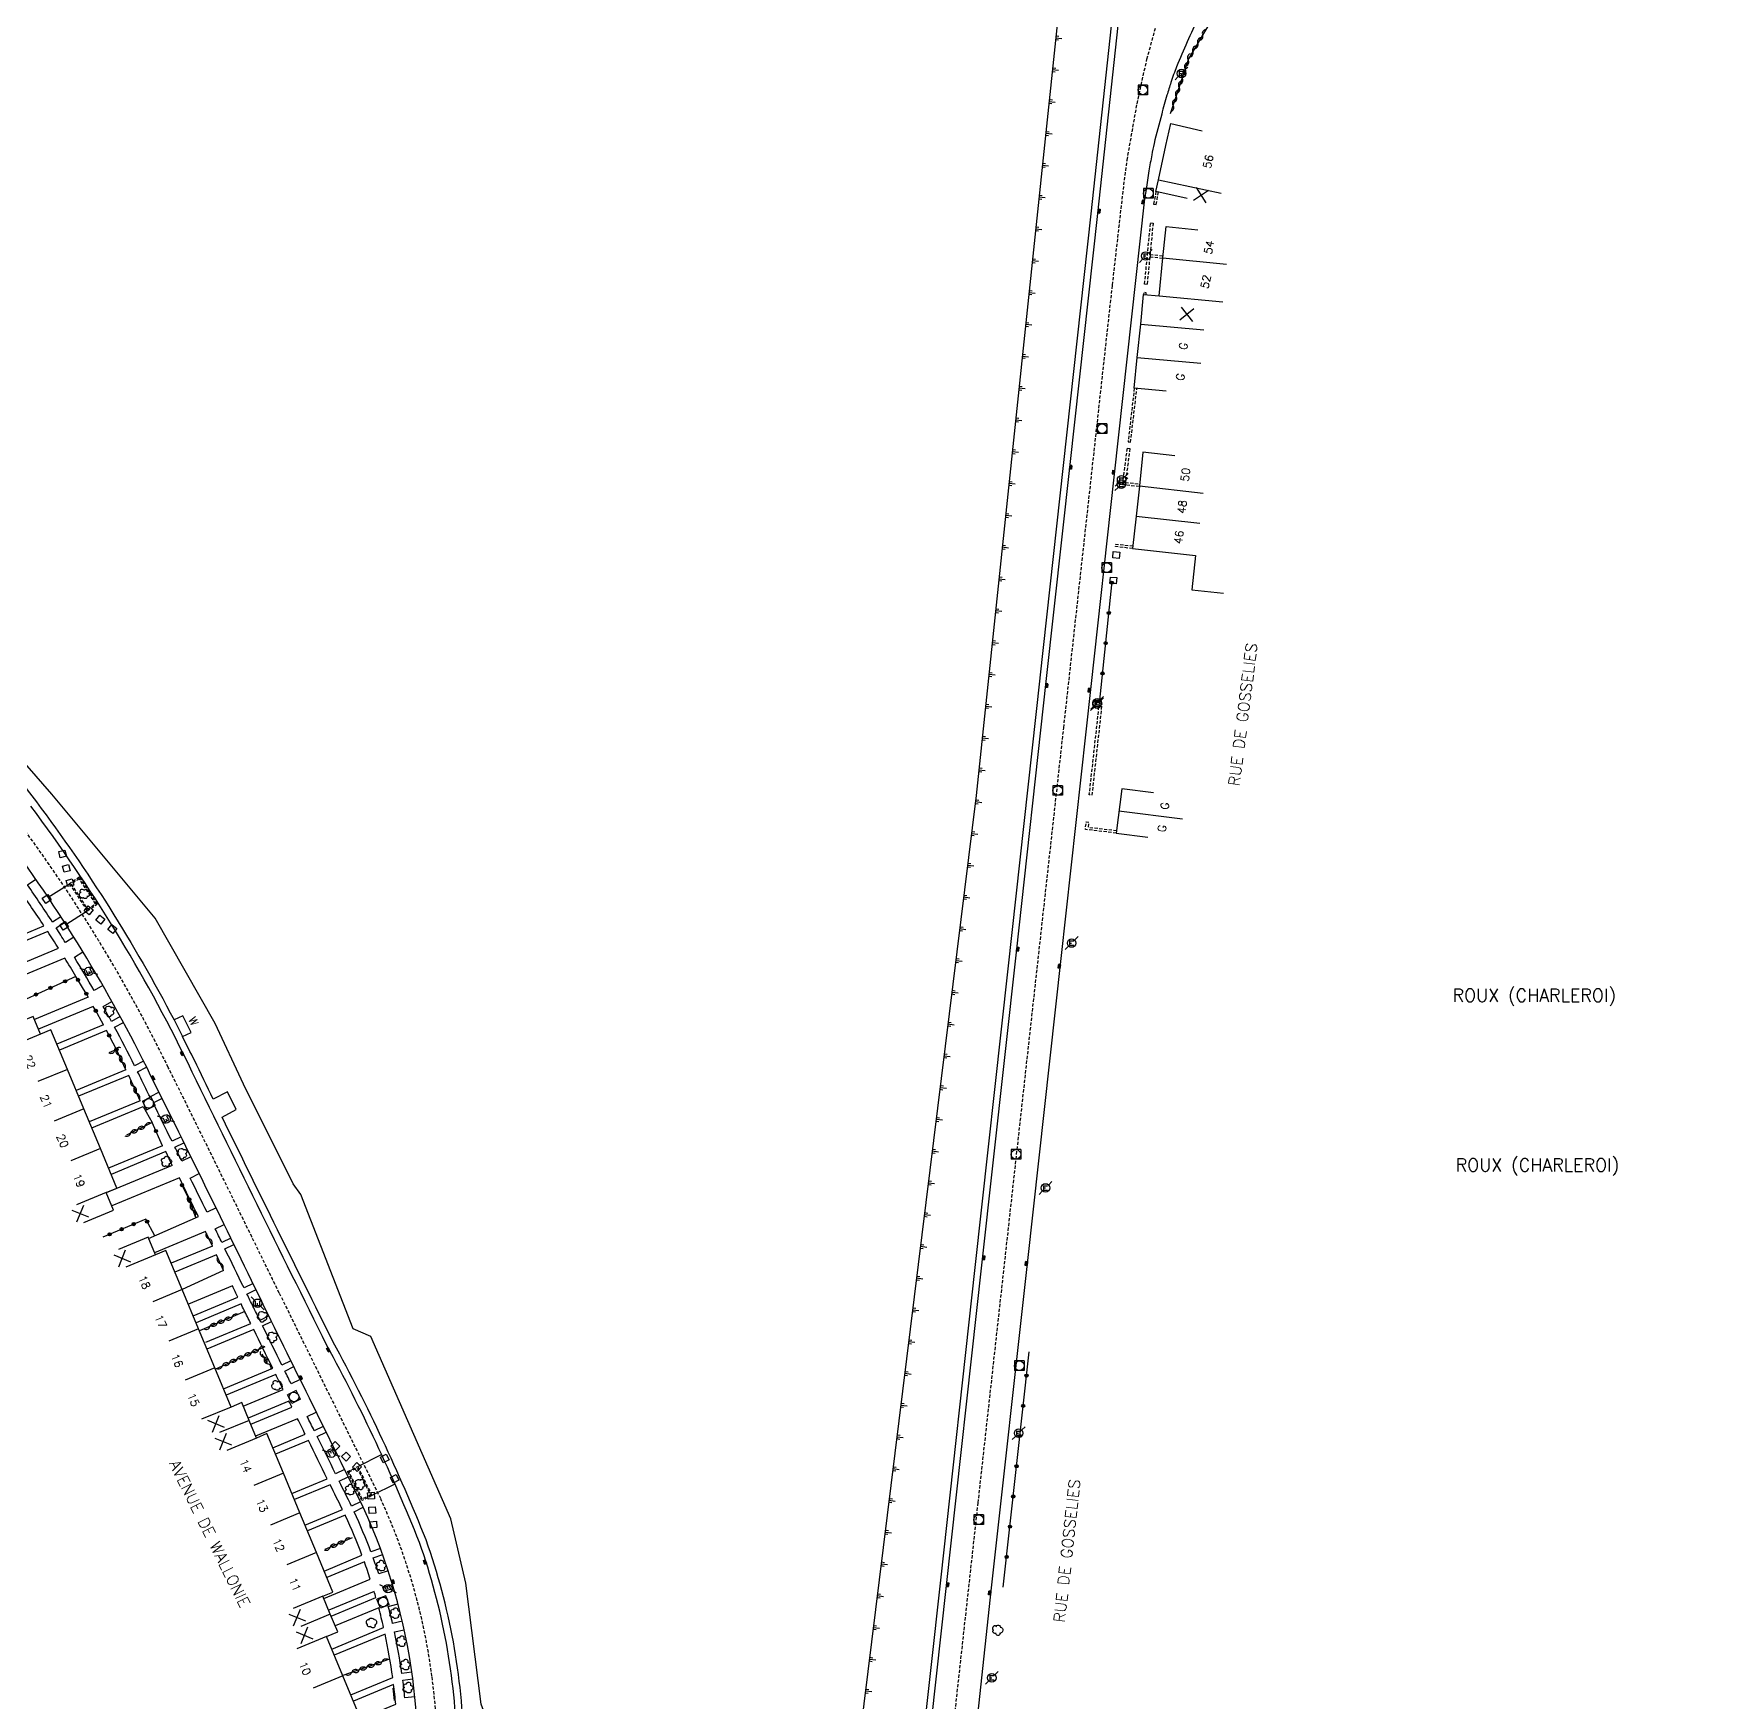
# Model space of a CAD drawing. Header units: millimetres. Extents: x 150999 to 152000, y 125999 to 127001.
# Drawn here: x 151739.1 to 152000, y 126402.9 to 126663.7 of the extents above; entities that cross this region are included whole.
import ezdxf
from ezdxf.enums import TextEntityAlignment as Align

# ---------------------------------------------------------------- set-up
doc = ezdxf.new("R2010")
doc.units = ezdxf.units.MM
doc.linetypes.add('DASHED', pattern=[0.75, 0.5, -0.25])
doc.layers.get('0').update_dxf_attribs({"linetype": 'CONTINUOUS'})
for name, color, linetype in [('W0001', 6, 'DASHED'), ('W0008', 7, 'CONTINUOUS'), ('W0100', 7, 'CONTINUOUS'), ('W0112', 1, 'DASHED'), ('W0211', 2, 'CONTINUOUS'), ('W0300', 7, 'CONTINUOUS'), ('W0302', 3, 'CONTINUOUS'), ('W0310', 3, 'CONTINUOUS'), ('W0322', 7, 'CONTINUOUS'), ('W0334', 7, 'CONTINUOUS'), ('W0400', 7, 'CONTINUOUS'), ('W0420', 7, 'CONTINUOUS'), ('W0471', 7, 'CONTINUOUS'), ('W0980', 7, 'CONTINUOUS'), ('W0984', 7, 'CONTINUOUS'), ('W0989', 7, 'CONTINUOUS'), ('W0991', 7, 'CONTINUOUS'), ('W1102', 7, 'CONTINUOUS')]:
    doc.layers.add(name, color=color, linetype=linetype)
doc.styles.get("Standard").update_dxf_attribs({"font": 'romans.shx', "width": 0.85})

# ---------------------------------------------------------------- blocks, each defined once
blk = doc.blocks.new('t991o')
at = {"color": 0, "linetype": 'Continuous'}
for p, q in [((-1, 1), (1, -1)), ((-1, -1), (1, 1))]:
    blk.add_line(p, q, dxfattribs=at)
blk = doc.blocks.new('t322o')
at = {"color": 0, "linetype": 'Continuous'}
for radius in [0.25, 0.15]:
    blk.add_circle((0, 0), radius, dxfattribs=at)
blk = doc.blocks.new('t112o')
at = {"color": 0, "linetype": 'Continuous'}
for p, q in [((-0.5, 0.5), (0.5, 0.5)), ((-0.5, -0.5), (-0.5, 0.5)), ((0.5, 0.5), (0.5, -0.5)), ((0.5, -0.5), (-0.5, -0.5))]:
    blk.add_line(p, q, dxfattribs=at)
blk = doc.blocks.new('t310o')
at = {"color": 0, "linetype": 'Continuous'}
for centre, start, end in [((-0.5, 0.38), 216.8699, 323.1304), ((0.5, -0.37), 36.8699, 143.1303)]:
    blk.add_arc(centre, 0.625, start, end, dxfattribs=at)
blk = doc.blocks.new('T400')
for p, q in [((-0.15, 0.3), (0.15, 0.3)), ((-0.15, -0.25), (-0.15, 0.3)), ((-0.15, 0.15), (0.15, 0.15)), ((-0.15, 0), (0.15, 0)), ((0.15, 0.3), (0.15, -0.25)), ((-0.15, -0.15), (0.15, -0.15)), ((-0.15, -0.25), (-0.15, -0.3)), ((-0.15, -0.3), (0.15, -0.3)), ((0.15, -0.3), (0.15, -0.25))]:
    blk.add_line(p, q)
blk = doc.blocks.new('T300')
for p, q in [((-0.8, 0.51), (-0.86, 0.34)), ((-0.86, 0.34), (-0.86, 0.17)), ((-0.86, 0.17), (-0.74, 0.06)), ((-0.69, 0.63), (-0.8, 0.51)), ((-0.8, -0.06), (-0.74, 0.06)), ((-0.74, 0.06), (-0.69, 0.11)), ((-0.57, 0.69), (-0.69, 0.63)), ((-0.46, 0.69), (-0.57, 0.69)), ((-0.29, 0.63), (-0.46, 0.69)), ((-0.29, 0.63), (-0.17, 0.74)), ((-0.23, 0.57), (-0.29, 0.63)), ((-0.17, 0.74), (-0.06, 0.8)), ((-0.06, 0.8), (0.06, 0.8)), ((0.06, 0.8), (0.23, 0.74)), ((0.23, 0.74), (0.34, 0.63)), ((0.34, 0.63), (0.4, 0.51)), ((0.46, 0.46), (0.34, 0.46)), ((0.4, 0.51), (0.4, 0.46)), ((0.57, 0.4), (0.46, 0.46)), ((0.57, 0.4), (0.69, 0.29)), ((0.69, 0.29), (0.74, 0.17)), ((0.74, 0.06), (0.69, -0.17)), ((0.74, 0.17), (0.74, 0.06)), ((-0.8, -0.17), (-0.8, -0.06)), ((-0.8, -0.23), (-0.8, -0.17)), ((-0.74, -0.34), (-0.8, -0.23)), ((-0.69, -0.4), (-0.74, -0.34)), ((-0.51, -0.46), (-0.69, -0.4)), ((-0.4, -0.46), (-0.51, -0.46)), ((-0.4, -0.46), (-0.34, -0.46)), ((-0.34, -0.46), (-0.34, -0.4)), ((-0.34, -0.51), (-0.34, -0.46)), ((-0.29, -0.63), (-0.34, -0.51)), ((-0.17, -0.74), (-0.29, -0.63)), ((-0.06, -0.8), (-0.17, -0.74)), ((0.06, -0.8), (-0.06, -0.8)), ((0.17, -0.74), (0.06, -0.8)), ((0.23, -0.69), (0.17, -0.74)), ((0.29, -0.46), (0.23, -0.46)), ((0.29, -0.63), (0.23, -0.69)), ((0.46, -0.4), (0.29, -0.46)), ((0.34, -0.51), (0.29, -0.63)), ((0.34, -0.51), (0.34, -0.46)), ((0.57, -0.34), (0.46, -0.4)), ((0.63, -0.29), (0.57, -0.34)), ((0.69, -0.17), (0.63, -0.29))]:
    blk.add_line(p, q)
blk = doc.blocks.new('T471')
for p, q in [((-0.333334, 0.333334), (-0.333334, -0.333334)), ((-0.333334, 0.333334), (0.333334, 0.333334)), ((-0.333334, 0), (0, 0)), ((0.500001, 0.500001), (1.000002, 1.000002)), ((-0.500001, -0.500001), (-1.000002, -1.000002)), ((-0.333334, -0.333334), (0.333334, -0.333334))]:
    blk.add_line(p, q)
blk.add_ellipse((0, 0), major_axis=(0.471405, 0.471405), ratio=1, start_param=5.4977871438, end_param=11.780972451)
blk = doc.blocks.new('T420')
for p, q in [((0.75, 0.75), (-0.75, 0.75)), ((-0.75, 0.75), (-0.75, -0.75)), ((0.75, 0.75), (0.75, -0.75)), ((0.75, -0.75), (-0.75, -0.75))]:
    blk.add_line(p, q)
blk.add_ellipse((0, 0), major_axis=(-0.53, 0.53), ratio=1, start_param=3.926991, end_param=10.210176)
blk = doc.blocks.new('t211o')
at = {"color": 0, "linetype": 'Continuous'}
for p, q in [((-0.29, 0.5), (-0.29, 0)), ((0, 1), (0, 0)), ((0.29, 0.5), (0.29, 0))]:
    blk.add_line(p, q, dxfattribs=at)

msp = doc.modelspace()

# ---------------------------------------------------------------- linework, layer by layer
at = {"layer": 'W0001'}
msp.add_lwpolyline([(151873.68, 126316.5), (151878.55, 126360.6), (151886.67, 126434.16), (151900.04, 126555.25), (151907.65, 126624.42), (151909.52, 126640.8), (151909.94, 126643.94), (151911.49, 126652.74), (151913.04, 126659.73), (151914.93, 126666.58), (151920.72, 126673.06), (151923.09, 126677.18), (151933.1, 126693.03), (151943.52, 126709.53), (152000, 126798.94)], dxfattribs=at)
msp.add_lwpolyline([(151787.33, 126302.63), (151792.74, 126328.48, -0.000928), (151799.1, 126366.57), (151801.65, 126382.51, 0.059929), (151801.33, 126407.08, 0.07597), (151793.34, 126434.75, -0.000468), (151777.48, 126466.92, 0.002096), (151760.15, 126502.17, 0.046568), (151736.57, 126540.79, 0.04058), (151711.33, 126570.04), (151697.59, 126582.43), (151667.26, 126607.1, 0.03579), (151642.67, 126624.33, 0.083455), (151610.07, 126635.22, 0.060009), (151585.04, 126636.16, 0.075727), (151551.12, 126627.81, 0.20266), (151542.64, 126619.62, -0.281009), (151526.04, 126611.77, 0.082437), (151510.07, 126607.14, 0.002945), (151459.36, 126581.67), (151444.96, 126574.4), (151442.81, 126573.29), (151418.08, 126560.91, -0.485582)], format="xyb", dxfattribs=at)
at = {"layer": 'W0008'}
for points in [[(151417.29, 126583.22, -0.000014), (151404.9, 126655.69)], [(151861.6, 126345.63, -0.021567), (151862.63, 126346.03, -0.006383), (151863.96, 126346.45, -0.01137), (151864.71, 126346.67), (151866.68, 126347.18, 0.014171), (151867.73, 126347.49, 0.009718), (151869.24, 126348.01, 0.068573), (151870.22, 126348.52, 0.037201), (151871.78, 126349.83, 0.04925), (151873.17, 126351.48, 0.07296), (151873.81, 126352.79, 0.017807), (151874.23, 126354.28, 0.030984), (151874.39, 126355.15), (151875.58, 126365.5), (151881.68, 126420.77), (151887.25, 126471.26), (151892.65, 126520.19), (151897.31, 126562.5), (151901.04, 126596.36), (151905.37, 126635.62), (151908.75, 126666.89)], [(151921.11, 126666.27, 0.007067), (151919.31, 126662.4, 0.010249), (151917.67, 126658.53, 0.016494), (151916.78, 126656.07, 0.007778), (151916.16, 126654.07, 0.005356), (151915.34, 126651.14, 0.005503), (151914.15, 126646.51, 0.014858), (151913.79, 126644.77, 0.004657), (151913.35, 126642.26, 0.004075), (151912.9, 126639.37), (151912.65, 126637.87), (151907.88, 126594.4), (151904.27, 126561.69), (151899.61, 126519.19), (151894.4, 126472.02), (151888.72, 126420.88), (151885.56, 126391.78, 0.072647)], [(151833.46, 126323.12), (151817.76, 126308.56, -0.196674), (151802.76, 126302.93, -0.21541), (151794.39, 126310.63), (151793.57, 126312.65, -0.399694), (151794.9, 126316.07), (151801.36, 126319.09), (151801.71, 126320), (151808.81, 126336.72), (151809.82, 126342.57), (151809.08, 126360.9), (151804.16, 126365.06, -0.290064), (151802.69, 126369.74, 0.048231), (151805.25, 126396.01, 0.079904), (151799.39, 126427.96, 0.028773), (151784.94, 126458.75, -0.00253), (151763.23, 126502.82, 0.04784), (151738.65, 126543.01, 0.037428)], [(151722.76, 126312.86), (151744.57, 126309.23), (151751.07, 126308.18), (151768.75, 126305.26, 0.414384), (151788.16, 126319.17, -0.00129), (151796.11, 126367.06), (151798.65, 126382.91, 0.059744), (151798.33, 126406.68, 0.075877), (151790.61, 126433.45, -0.000468), (151774.76, 126465.59, 0.002096), (151757.44, 126500.84, 0.046594), (151734.14, 126539, 0.040526)]]:
    msp.add_lwpolyline(points, format="xyb", dxfattribs=at)
at = {"layer": 'W0100'}
for points in [[(151919.32, 126637.96), (151914.44, 126639.03), (151914.85, 126640.88), (151915.99, 126646.24), (151916.79, 126649.68), (151921.66, 126648.54)], [(151916.04, 126607.85), (151911.06, 126608.31), (151911.5, 126613.12), (151912.07, 126618.32), (151912.5, 126622.95), (151914.96, 126622.73), (151915.52, 126628.67), (151916.04, 126633.57), (151921.01, 126633.05)], [(151746.97, 126477.97), (151751.59, 126479.89), (151750.44, 126482.65), (151752.1, 126483.34), (151749.53, 126489.52), (151746.96, 126495.7), (151744.39, 126501.88), (151741.82, 126508.06), (151740.18, 126507.38), (151739.02, 126510.16), (151734.4, 126508.24)], [(151789.96, 126401), (151787.41, 126407.13), (151784.86, 126413.26), (151786.61, 126413.99), (151785.46, 126416.77), (151784.3, 126419.55), (151785.86, 126420.2), (151783.28, 126426.39), (151780.71, 126432.58), (151778.13, 126438.77), (151775.55, 126444.96), (151773.92, 126444.27), (151772.76, 126447.04), (151771.61, 126449.81), (151769.96, 126449.12), (151767.41, 126455.24), (151764.87, 126461.35), (151762.32, 126467.46), (151759.78, 126473.58), (151758.13, 126472.89), (151756.98, 126475.66), (151752.36, 126473.74)]]:
    msp.add_lwpolyline(points, dxfattribs=at)
at = {"layer": 'W0100', "flags": 128}
for points in [[(151917.39, 126597.76), (151912.42, 126598.29), (151911.85, 126593.04), (151911.88, 126592.99), (151911.35, 126588.31), (151910.79, 126583.26), (151920.64, 126582.15), (151920.04, 126576.82), (151925.01, 126576.26)], [(151914.07, 126545.07), (151909.11, 126545.7), (151908.24, 126538.79), (151913.2, 126538.16)]]:
    msp.add_lwpolyline(points, dxfattribs=at)
at = {"layer": 'W0100'}
msp.add_lwpolyline([(151761.05, 126509.59), (151762.36, 126506.99), (151763.72, 126507.63), (151762.42, 126510.23)], close=True, dxfattribs=at)
at = {"layer": 'W0112'}
for points in [[(151914.44, 126639.03), (151914.08, 126637.07), (151914.48, 126637), (151914.83, 126638.96)], [(151915.51, 126628.59), (151913.48, 126628.8), (151913.07, 126624.53), (151912.67, 126624.57), (151913.11, 126629.04), (151913.6, 126634.15), (151914, 126634.11), (151913.52, 126629.2), (151915.55, 126628.99)], [(151911.06, 126608.31), (151910.09, 126599.91), (151910.48, 126599.86), (151911.46, 126608.26)], [(151911.84, 126592.94), (151909.22, 126593.22), (151909.98, 126598.91), (151910.38, 126598.86), (151909.67, 126593.57), (151911.89, 126593.34)]]:
    msp.add_lwpolyline(points, dxfattribs=at)
at = {"layer": 'W0112', "flags": 128}
for points in [[(151912.9, 126622.91), (151912.93, 126623.21), (151912.54, 126623.26), (151912.5, 126622.95)], [(151910.79, 126583.25), (151908.14, 126583.55), (151908.18, 126583.95), (151910.83, 126583.65)], [(151908.24, 126538.79), (151903.42, 126539.37), (151903.55, 126540.56), (151903.95, 126540.52), (151903.86, 126539.72), (151908.29, 126539.19)]]:
    msp.add_lwpolyline(points, dxfattribs=at)
msp.add_lwpolyline([(151905.6, 126559.02), (151906, 126558.97), (151904.43, 126544.72), (151904.03, 126544.76)], close=True, dxfattribs=at)
at = {"layer": 'W0112'}
for points in [[(151749.05, 126527.67), (151746.3, 126531.9), (151744.72, 126530.88), (151747.47, 126526.64)], [(151748.8, 126527.72), (151746.25, 126531.66), (151744.97, 126530.82), (151747.52, 126526.89)], [(151790.38, 126434.5), (151788.14, 126439.05), (151789.74, 126439.83), (151791.97, 126435.28)], [(151790.46, 126434.74), (151788.38, 126438.97), (151789.65, 126439.59), (151791.73, 126435.36)]]:
    msp.add_lwpolyline(points, close=True, dxfattribs=at)
at = {"layer": 'W0211'}
for points in [[(151953.12, 126988.42), (151948.98, 126962.75), (151934.5, 126896.43), (151923.75, 126856.55), (151920.43, 126842.32), (151915.27, 126820.21), (151903.47, 126707.76), (151886.35, 126544.68), (151863.97, 126363.56)], [(151913.15, 126706.74), (151908.26, 126671.95), (151907.67, 126666.84), (151904.28, 126635.56), (151899.97, 126596.21), (151896.32, 126563.04)]]:
    msp.add_lwpolyline(points, dxfattribs=at)
at = {"layer": 'W0211', "flags": 128}
msp.add_lwpolyline([(151896.3, 126563.02), (151891.29, 126517.58), (151886.17, 126470.9), (151880.77, 126422.08), (151874.57, 126366.07), (151874.47, 126365.8)], dxfattribs=at)
at = {"layer": 'W0302'}
msp.add_lwpolyline([(151814.08, 126361.33), (151810.82, 126373.31), (151811.57, 126395.89), (151809, 126402.7), (151806.61, 126421.58), (151804.27, 126431.64), (151791.81, 126460.16), (151789.02, 126461.34), (151780.84, 126482.34), (151779.63, 126484), (151771.88, 126499.54), (151767.48, 126509.05), (151758.11, 126525.49), (151741.93, 126544.89), (151733.15, 126554.94), (151716.27, 126573.83), (151701, 126587.67), (151680.22, 126604.78), (151665.33, 126617.76), (151653.91, 126626.3), (151642.52, 126633.29), (151635.55, 126636.17), (151616.62, 126641.76)], dxfattribs=at)
at = {"layer": 'W0310', "flags": 128}
msp.add_lwpolyline([(151933.95, 126684.15), (151919.52, 126659.74), (151916.68, 126651.18)], dxfattribs=at)
at = {"layer": 'W0310'}
for points in [[(151753.51, 126501.82), (151752.06, 126504.96), (151750.84, 126504.46)], [(151755.74, 126496.96), (151753.96, 126500.92)], [(151757.63, 126493.58), (151753.6, 126491.62)], [(151764.44, 126478.73), (151763.54, 126481.09), (151763.43, 126481.56)], [(151767.07, 126474.27), (151765.98, 126476.53)], [(151768.77, 126470.43), (151767.66, 126472.89)], [(151772.11, 126464.02), (151765, 126461.03)], [(151767.49, 126455.06), (151775.26, 126458.56)], [(151775.67, 126455.87), (151774.81, 126457.38)], [(151788.87, 126428.68), (151784.58, 126426.86)], [(151794.71, 126409.72), (151787.4, 126407.17)], [(151795.5, 126403.26), (151795.27, 126405.18)]]:
    msp.add_lwpolyline(points, dxfattribs=at)
at = {"layer": 'W0322', "flags": 128}
for points in [[(151905.6, 126559.02), (151907.58, 126578.11)], [(151890.6, 126420.98), (151894.62, 126457.72)]]:
    msp.add_lwpolyline(points, dxfattribs=at)
at = {"layer": 'W0322'}
for points in [[(151747.34, 126513.71), (151745.72, 126516.41), (151731.93, 126510.12)], [(151750.04, 126508.85), (151748.72, 126511.22)], [(151752.06, 126504.96), (151750.51, 126507.96)], [(151759.23, 126489.95), (151757.63, 126493.58)], [(151760.76, 126486.87), (151759.78, 126489.03)], [(151763.43, 126481.56), (151762.22, 126483.93)], [(151758.03, 126475.89), (151756.62, 126478.49), (151749.91, 126475.66)]]:
    msp.add_lwpolyline(points, dxfattribs=at)
at = {"layer": 'W0334'}
for p, q in [((151750.04, 126508.85), (151742.75, 126505.82)), ((151750.51, 126507.96), (151743.14, 126504.9)), ((151753.51, 126501.82), (151745.76, 126498.59)), ((151753.96, 126500.92), (151746.14, 126497.67)), ((151755.74, 126496.96), (151747.81, 126493.67)), ((151759.23, 126489.95), (151750.8, 126486.45)), ((151760.76, 126486.87), (151750.46, 126482.59)), ((151759.78, 126489.03), (151751.21, 126485.47)), ((151765.98, 126476.53), (151758, 126473.2)), ((151767.07, 126474.27), (151760.61, 126471.58)), ((151767.66, 126472.89), (151761.19, 126470.19)), ((151768.77, 126470.43), (151762.32, 126467.46))]:
    msp.add_line(p, q, dxfattribs=at)
for points in [[(151608.05, 126640.24), (151617.1, 126638.1, -0.066593), (151646.02, 126627.23, -0.043947), (151676.85, 126604.51, -0.0261), (151714.69, 126572.44, -0.03744), (151739.54, 126543.67, -0.040921), (151761.05, 126509.59)], [(151743.38, 126525.7), (151742.07, 126524.85, 0.007385), (151738.15, 126530.71), (151739.44, 126531.6)], [(151732.74, 126520.99), (151740.72, 126524.3, 0.006725), (151736.83, 126530.03), (151730.14, 126527.25)], [(151732.63, 126516.51), (151742.98, 126520.81, 0.002992), (151741.31, 126523.4), (151733.15, 126520.01)], [(151745.41, 126522.51), (151744.08, 126521.68, 0.002832), (151742.63, 126523.97), (151743.95, 126524.81)], [(151745.72, 126516.41, 0.00325), (151743.96, 126519.26), (151733.33, 126514.84)], [(151749.92, 126514.97), (151748.56, 126514.19, 0.006333), (151745.48, 126519.4), (151746.82, 126520.22)], [(151752.64, 126510.12), (151751.26, 126509.37, 0.002793), (151749.97, 126511.71), (151751.34, 126512.48)], [(151756.29, 126503.15), (151754.89, 126502.44, 0.007124), (151751.75, 126508.48), (151753.13, 126509.22)], [(151803.23, 126366.14), (151803.99, 126370.67, 0.046153), (151806.35, 126396.02, 0.079988), (151800.42, 126428.35, 0.028776), (151785.92, 126459.26, -0.002021), (151768.55, 126494.43), (151770.76, 126495.61), (151769.39, 126498.35), (151767.18, 126497.23, -0.000348), (151764.22, 126503.3, 0.004161), (151762.36, 126506.99, 0.03744)], [(151758.7, 126498.29), (151757.29, 126497.59, 0.000152), (151756.03, 126500.14, 0.00159), (151755.36, 126501.51), (151756.76, 126502.2)], [(151762.14, 126491.34), (151760.73, 126490.64, 0.000358), (151757.76, 126496.66), (151759.16, 126497.35)], [(151763.68, 126488.22), (151762.28, 126487.52, 0.000131), (151761.19, 126489.71), (151762.6, 126490.41)], [(151757.06, 126475.46), (151764.84, 126478.9, 0.000358), (151761.88, 126484.91), (151751.32, 126480.53)], [(151767.61, 126480.24), (151766.2, 126479.55, 0.000318), (151763.57, 126484.9), (151764.98, 126485.59)], [(151769.93, 126475.49), (151768.53, 126474.8, 0.000129), (151767.47, 126476.96), (151768.88, 126477.65)], [(151773.39, 126468.42), (151771.98, 126467.73, 0.000363), (151768.99, 126473.84), (151770.4, 126474.53)], [(151764.04, 126463.35), (151771.02, 126466.26, 0.000106), (151770.16, 126468.04), (151763.28, 126465.17)], [(151775.86, 126463.35), (151774.46, 126462.66, -0.000033), (151773.35, 126464.9, 0.000111), (151772.44, 126466.77), (151773.86, 126467.46)], [(151766, 126459.26), (151773.02, 126462.18, -0.00003), (151772, 126464.24, 0.000058), (151771.53, 126465.22), (151764.48, 126462.29)], [(151768.77, 126451.98), (151776.46, 126455.18, -0.000088), (151773.49, 126461.21), (151766.19, 126458.17)], [(151779.31, 126456.34), (151777.91, 126455.65, -0.000089), (151774.88, 126461.79), (151776.29, 126462.49)], [(151780.75, 126453.43), (151779.34, 126452.73, -0.000029), (151778.36, 126454.74), (151779.76, 126455.43)], [(151771.84, 126449.27), (151778.09, 126451.88, -0.000034), (151776.93, 126454.22), (151769.18, 126450.99)], [(151773.02, 126446.43), (151779.45, 126449.11, -0.000013), (151779, 126450.03), (151772.63, 126447.38)], [(151784.36, 126446.1), (151782.96, 126445.41, -0.000033), (151781.85, 126447.64), (151783.26, 126448.34)], [(151776.47, 126442.75), (151781.55, 126444.86, -0.000036), (151780.34, 126447.3), (151773.79, 126444.58)], [(151787.69, 126439.35), (151786.29, 126438.66, -0.000085), (151783.4, 126444.5), (151784.81, 126445.19)], [(151779.45, 126435.6), (151784.98, 126437.9, -0.000087), (151782.03, 126443.89), (151776.89, 126441.75)], [(151790.18, 126434.31), (151788.78, 126433.62, -0.000057), (151786.85, 126437.52), (151788.25, 126438.22)], [(151781.5, 126430.68), (151787.35, 126433.12, -0.000056), (151785.44, 126436.97), (151779.85, 126434.65)], [(151784.49, 126423.5), (151790.4, 126425.96, 0.018711), (151787.84, 126432.12, -0.000001), (151787.79, 126432.22), (151781.88, 126429.76)], [(151793.28, 126427.04), (151791.81, 126426.49, 0.018696), (151789.2, 126432.75), (151790.61, 126433.45)], [(151784.45, 126419.18), (151791.71, 126422.2, 0.008002), (151790.79, 126424.91), (151784.92, 126422.46)], [(151794.51, 126423.54), (151793.02, 126423.05, 0.007238), (151792.16, 126425.54), (151793.64, 126426.07)], [(151785.6, 126416.43), (151792.58, 126419.34, 0.002838), (151792.3, 126420.31), (151785.21, 126417.36)], [(151795.36, 126420.79), (151793.86, 126420.34, 0.001722), (151793.68, 126420.94), (151795.18, 126421.39)], [(151785.68, 126411.28), (151793.79, 126414.66, 0.00889), (151793.03, 126417.74), (151786.23, 126414.91)], [(151796.71, 126415.67), (151795.18, 126415.32, 0.00752), (151794.52, 126417.97), (151796.04, 126418.37)], [(151788.66, 126404.13), (151795.21, 126406.86, 0.019316), (151794.01, 126413.65), (151786.07, 126410.34)], [(151798.2, 126407.68), (151796.64, 126407.46, 0.018311), (151795.47, 126414), (151797.01, 126414.33)], [(151788.53, 126399.7), (151795.69, 126402.68, 0.007423), (151795.35, 126405.79), (151789.06, 126403.17)], [(151798.67, 126403.83), (151797.11, 126403.67, 0.007169), (151796.78, 126406.46), (151798.33, 126406.67)]]:
    msp.add_lwpolyline(points, format="xyb", dxfattribs=at)
for points in [[(151741.37, 126528.76), (151744.72, 126530.88)], [(151744.14, 126524.52), (151747.47, 126526.64)], [(151747.34, 126513.71), (151747.61, 126513.14), (151739.23, 126509.66)], [(151748.72, 126511.22), (151748.43, 126511.71), (151739.86, 126508.15)], [(151748.19, 126492.74), (151756.23, 126496.08), (151757.63, 126493.58)], [(151789.74, 126439.83), (151793.48, 126441.69)], [(151795.56, 126437.08), (151791.97, 126435.28)]]:
    msp.add_lwpolyline(points, dxfattribs=at)
at = {"layer": 'W1102'}
for p, q in [((151740.18, 126507.38), (151735.56, 126505.46)), ((151744.39, 126501.88), (151739.78, 126499.96)), ((151746.96, 126495.7), (151742.34, 126493.78)), ((151749.53, 126489.52), (151744.91, 126487.6)), ((151750.44, 126482.65), (151745.82, 126480.73)), ((151758.13, 126472.89), (151753.51, 126470.97)), ((151762.32, 126467.46), (151757.71, 126465.54)), ((151764.87, 126461.35), (151760.25, 126459.43)), ((151767.41, 126455.24), (151762.8, 126453.32)), ((151769.96, 126449.12), (151765.34, 126447.2)), ((151772.76, 126447.04), (151768.15, 126445.12)), ((151773.92, 126444.27), (151769.3, 126442.35)), ((151778.13, 126438.77), (151773.51, 126436.85)), ((151780.71, 126432.58), (151776.09, 126430.66)), ((151783.28, 126426.39), (151778.67, 126424.47)), ((151784.3, 126419.55), (151779.68, 126417.63)), ((151785.46, 126416.77), (151780.84, 126414.85)), ((151784.86, 126413.26), (151780.24, 126411.34)), ((151787.41, 126407.13), (151782.79, 126405.21))]:
    msp.add_line(p, q, dxfattribs=at)
at = {"layer": 'W1102', "flags": 128}
for points in [[(151914.85, 126640.88), (151924.62, 126638.77)], [(151915.52, 126628.67), (151925.47, 126627.67)], [(151914.96, 126622.73), (151924.91, 126621.79)], [(151912.07, 126618.32), (151921.94, 126617.42)], [(151911.5, 126613.12), (151921.46, 126612.21)], [(151911.85, 126593.04), (151921.82, 126591.92)], [(151911.35, 126588.31), (151921.29, 126587.2)], [(151918.6, 126540.99), (151908.67, 126542.23)]]:
    msp.add_lwpolyline(points, dxfattribs=at)

# ---------------------------------------------------------------- block references
at = {"layer": 'W0112'}
for p, rotation in [((151908.23, 126582.23), 264.4875666476302), ((151907.79, 126578.25), 265.5818503139161), ((151743.64, 126535.53), 194.3019398094091), ((151744.22, 126533.28), 14.3019398090616), ((151744.79, 126531.03), 14.30193980940912), ((151741.16, 126528.5), 213.1327164640765), ((151747.69, 126526.72), 231.7833117347905), ((151749.54, 126525.26), 231.7833117351479), ((151743.89, 126524.31), 33.13271646407643), ((151751.39, 126523.8), 51.78331173479044), ((151786.23, 126443.01), 226.2154064038852), ((151787.93, 126441.38), 46.2154064037577), ((151789.63, 126439.74), 46.21540640388523), ((151793.96, 126441.08), 206.0167829404809), ((151795.51, 126437.9), 26.01678294048092), ((151791.83, 126435.26), 184.5196524199468), ((151792.01, 126433), 4.519652419946875), ((151792.19, 126430.74), 4.519652419946875)]:
    msp.add_blockref('t112o', p, dxfattribs=dict(at, rotation=rotation))
at = {"layer": 'W0211'}
for p, rotation in [((151898.77, 126663), 264.0089424863497), ((151898.25, 126658.03), 264.008942486293), ((151897.73, 126653.06), 264.0089424863347), ((151897.21, 126648.09), 264.0089424863558), ((151896.68, 126643.11), 264.0089424862987), ((151896.16, 126638.14), 264.0089424863407), ((151895.64, 126633.17), 264.0089424863352), ((151895.12, 126628.19), 264.0089424862925), ((151894.6, 126623.22), 264.0089424863706), ((151894.07, 126618.25), 264.0089424863489), ((151893.55, 126613.28), 264.0089424863059), ((151893.03, 126608.3), 264.0089424863635), ((151892.51, 126603.33), 264.0089424863204), ((151891.99, 126598.36), 264.0089424863195), ((151891.46, 126593.39), 264.0089424863204), ((151890.94, 126588.41), 264.0089424863321), ((151890.42, 126583.44), 264.0089424863439), ((151889.9, 126578.47), 264.0089424863774), ((151889.38, 126573.5), 264.0089424862863), ((151888.86, 126568.52), 264.0089424862981), ((151888.33, 126563.55), 264.0089424862981), ((151887.81, 126558.58), 264.0089424862981), ((151887.29, 126553.6), 264.0089424862981), ((151886.77, 126548.63), 264.0089424862981), ((151886.23, 126543.66), 262.9536664331168), ((151885.61, 126538.7), 262.9536664331168), ((151885, 126533.74), 262.9536664331168), ((151884.39, 126528.77), 262.9536664331168), ((151883.77, 126523.81), 262.9536664331168), ((151883.16, 126518.85), 262.9536664331168), ((151882.55, 126513.89), 262.9536664331168), ((151881.93, 126508.93), 262.9536664331168), ((151881.32, 126503.96), 262.9536664331168), ((151880.71, 126499), 262.9536664331168), ((151880.09, 126494.04), 262.9536664331168), ((151879.48, 126489.08), 262.9536664331168), ((151878.87, 126484.11), 262.9536664331168), ((151878.25, 126479.15), 262.9536664331168), ((151877.64, 126474.19), 262.9536664331168), ((151877.03, 126469.23), 262.9536664331168), ((151876.41, 126464.27), 262.9536664331168), ((151875.8, 126459.3), 262.9536664331168), ((151875.19, 126454.34), 262.9536664331168), ((151874.57, 126449.38), 262.9536664331168), ((151873.96, 126444.42), 262.9536664331168), ((151873.35, 126439.45), 262.9536664331168), ((151872.73, 126434.49), 262.9536664331168), ((151872.12, 126429.53), 262.9536664331168), ((151871.51, 126424.57), 262.9536664331168), ((151870.89, 126419.61), 262.9536664331168), ((151870.28, 126414.64), 262.9536664331168), ((151869.67, 126409.68), 262.9536664331168), ((151869.05, 126404.72), 262.9536664331168)]:
    msp.add_blockref('t211o', p, dxfattribs=dict(at, rotation=rotation))
at = {"layer": 'W0300'}
for p, rotation in [((151746.95, 126529.31), 211.398784789062), ((151750.94, 126511.05), 116.277446457832), ((151762.32, 126488.82), 116.037220254638), ((151759.89, 126487.54), 81.58718514876573), ((151774.85, 126463.35), 116.295399931129), ((151776.4, 126460.13), 116.295399931129), ((151777.03, 126452.51), 202.945270587634), ((151788.5, 126436.07), 296.020374331642), ((151790.07, 126437.16), 136.215406403885), ((151793.37, 126424.21), 296.262976628818), ((151791.98, 126415.37), 19.2006866310645), ((151795.55, 126416.79), 290.720323914057), ((151796.53, 126412.4), 290.720323914057), ((151797.13, 126408.74), 290.720323914057), ((151797.57, 126405.15), 290.720323914057)]:
    msp.add_blockref('T300', p, dxfattribs=dict(at, rotation=rotation))
msp.add_blockref('T300', (151889.78, 126414.22), dxfattribs=at)
at = {"layer": 'W0310'}
for p, rotation in [((151921.73, 126663.49), 239.4071181701026), ((151920.2, 126660.91), 239.4071181701026), ((151920.97, 126662.2), 239.4071181701026), ((151919, 126658.18), 251.6664893997668), ((151919.47, 126659.6), 251.6664893997668), ((151918.05, 126655.33), 251.6664893997668), ((151918.53, 126656.75), 251.6664893997668), ((151917.58, 126653.91), 251.6664893997668), ((151917.11, 126652.48), 251.6664893997668), ((151751.8, 126504.85), 202.349489044977), ((151752.46, 126504.09), 114.777219595362), ((151752.99, 126502.95), 114.777219595362), ((151754.71, 126499.24), 114.234611235553), ((151755.22, 126498.1), 114.234611235553), ((151754.26, 126491.93), 205.998492989598), ((151755.38, 126492.48), 205.998492989598), ((151756.5, 126493.03), 205.998492989598), ((151763.55, 126481.06), 110.891842173984), ((151764, 126479.89), 110.891842173984), ((151766.53, 126475.4), 115.769612324271), ((151768.25, 126471.57), 114.48336693414), ((151768.95, 126462.69), 202.763524080762), ((151770.1, 126463.17), 202.763524080762), ((151766.64, 126461.72), 202.763524080762), ((151767.79, 126462.21), 202.763524080762), ((151773.16, 126457.61), 24.2154977747674), ((151774.3, 126458.12), 24.2154977747674), ((151775.05, 126456.95), 119.688466103586), ((151768.6, 126455.56), 24.2154977747674), ((151769.74, 126456.07), 24.2154977747674), ((151770.88, 126456.59), 24.2154977747674), ((151772.02, 126457.1), 24.2154977747674), ((151775.67, 126455.87), 119.688466103586), ((151785.42, 126427.21), 202.945270587634), ((151786.57, 126427.7), 202.945270587634), ((151787.72, 126428.19), 202.945270587634), ((151789.99, 126408.07), 199.200686631065), ((151791.17, 126408.48), 199.200686631065), ((151792.35, 126408.89), 199.200686631065), ((151793.53, 126409.31), 199.200686631065), ((151788.8, 126407.66), 199.200686631065)]:
    msp.add_blockref('t310o', p, dxfattribs=dict(at, rotation=rotation))
at = {"layer": 'W0322'}
for p, rotation in [((151907.56, 126577.92), 84.08565908850089), ((151907.07, 126573.19), 84.08565908850089), ((151906.58, 126568.47), 84.08565908850089), ((151906.09, 126563.74), 84.08565908850089), ((151744.03, 126515.64), 204.501056829056), ((151746.05, 126515.85), 121.001553667277), ((151739.48, 126513.57), 204.501056829056), ((151741.75, 126514.6), 204.501056829056), ((151747.34, 126513.71), 121.001553667277), ((151748.82, 126511.03), 119.051320061614), ((151750.91, 126507.18), 117.300302474771), ((151752.06, 126504.96), 117.300302474771), ((151758.22, 126492.24), 113.875822120713), ((151762.29, 126483.79), 116.9525371243), ((151763.43, 126481.56), 116.9525371243), ((151750.98, 126476.11), 202.874391393744), ((151752.86, 126476.9), 202.874391393744), ((151754.74, 126477.7), 202.874391393744), ((151756.84, 126478.09), 118.46011230207), ((151894.22, 126454.03), 83.75159434817621), ((151893.7, 126449.31), 83.75159434817621), ((151893.19, 126444.59), 83.75159434817621), ((151892.67, 126439.87), 83.75159434817621), ((151892.15, 126435.15), 83.75159434817621), ((151891.64, 126430.43), 83.75159434817621), ((151891.12, 126425.7), 83.75159434817621)]:
    msp.add_blockref('t322o', p, dxfattribs=dict(at, rotation=rotation))
at = {"layer": 'W0400'}
for p, rotation in [((151905.56, 126635.97), 353.8222276889666), ((151912.44, 126637.38), 173.7371433691515), ((151901.14, 126595.95), 173.718721216111), ((151907.81, 126595.18), 353.7371433715974), ((151897.39, 126561.83), 173.7195066408825), ((151904.05, 126561.11), 173.7511315836402), ((151892.86, 126520.68), 353.7195066395338), ((151899.33, 126517.97), 173.6943541374113), ((151762.32, 126504.31), 206.082195462357), ((151757.77, 126500.52), 206.037220254638), ((151887.53, 126472.44), 353.6934538369973), ((151894.19, 126471.53), 173.6555835550895), ((151785.13, 126458.07), 27.68590120213883), ((151780.83, 126453.71), 26.02037433164196), ((151800.24, 126424.92), 18.24800629257586), ((151795.23, 126421.78), 196.2330933797232), ((151881.9, 126421.38), 353.7098193868194), ((151888.47, 126420.06), 173.8171835522248)]:
    msp.add_blockref('T400', p, dxfattribs=dict(at, rotation=rotation))
at = {"layer": 'W0420'}
for p in [(151912.39, 126654.91), (151913.26, 126638.74), (151906.03, 126601.98), (151906.74, 126580.26), (151899.1, 126545.45), (151899.1, 126545.45), (151892.57, 126488.59), (151893.11, 126455.57), (151886.75, 126431.52)]:
    msp.add_blockref('T420', p, dxfattribs=at)
for p, rotation in [((151757.1, 126496.56), 116.037220254638), ((151779.79, 126450.69), 296.020374331642), ((151793.71, 126418.67), 290.720323914057)]:
    msp.add_blockref('T420', p, dxfattribs=dict(at, rotation=rotation))
at = {"layer": 'W0471'}
for p in [(151918.42, 126657.48), (151912.86, 126628.96), (151909.03, 126593.3), (151909.08, 126593.98), (151905.24, 126558.93), (151905.26, 126559.14), (151901.27, 126521.61), (151897.19, 126483.35), (151892.99, 126445.04), (151888.82, 126406.82)]:
    msp.add_blockref('T471', p, dxfattribs=at)
for p, rotation in [((151747.74, 126517.19), 116.277446457832), ((151759.79, 126494.12), 116.037220254638), ((151774.1, 126465.33), 90), ((151785.59, 126441.9), 296.020374331642), ((151794.47, 126420.74), 290.720323914057)]:
    msp.add_blockref('T471', p, dxfattribs=dict(at, rotation=rotation))
at = {"layer": 'W0991'}
for p, rotation in [((151921.48, 126638.47), 347.8380496598423), ((151919.27, 126619.85), 353.8126180806443), ((151746.4, 126479.35), 22.56115030915192), ((151752.94, 126472.35), 22.60298534650702), ((151767.57, 126446.51), 22.60298534678966), ((151768.72, 126443.74), 22.60298534657603), ((151780.26, 126416.24), 22.60298534698131), ((151781.42, 126413.46), 22.60298534719435)]:
    msp.add_blockref('t991o', p, dxfattribs=dict(at, rotation=rotation))

# ---------------------------------------------------------------- texts
at = {"layer": 'W0980'}
for p in [(151973.55, 126513.31), (151974.04, 126486.8)]:
    msp.add_text('ROUX (CHARLEROI)', height=2, dxfattribs=at).set_placement(p, align=Align.MIDDLE)
at = {"layer": 'W0984'}
msp.add_text('W', height=1.25, rotation=296.6874, dxfattribs=at).set_placement((151764.09, 126509.4), align=Align.MIDDLE)
at = {"layer": 'W0989'}
for s, rotation, p in [('RUE DE GOSSELIES', 82.809, (151928.02, 126557.33)), ('AVENUE DE WALLONIE', 296.2999, (151766.62, 126429.35)), ('RUE DE GOSSELIES', 83.754, (151900.54, 126426.65))]:
    msp.add_text(s, height=1.75, rotation=rotation, dxfattribs=at).set_placement(p, align=Align.MIDDLE)
at = {"layer": 'W0991'}
for s, rotation, p in [('56', 77.9022, (151922.61, 126643.72)), ('54', 77.9022, (151922.73, 126630.33)), ('52', 77.9022, (151922.22, 126624.95)), ('G', 77.9022, (151918.72, 126614.87)), ('G', 77.9022, (151918.25, 126610.05)), ('50', 83.6187, (151919.04, 126594.79)), ('48', 83.6187, (151918.53, 126589.76)), ('46', 83.6187, (151918.03, 126585.01)), ('G', 82.8065, (151915.83, 126543.04)), ('G', 82.8065, (151915.39, 126539.51)), ('22', 292.5612, (151738.49, 126503.05)), ('21', 292.5612, (151741.06, 126496.87)), ('20', 292.5612, (151743.63, 126490.69)), ('19', 292.5612, (151746.2, 126484.51)), ('18', 292.603, (151756.43, 126468.6)), ('17', 292.603, (151758.98, 126462.49)), ('16', 292.603, (151761.52, 126456.37)), ('15', 292.603, (151764.07, 126450.26)), ('14', 292.603, (151772.23, 126439.94)), ('13', 292.603, (151774.8, 126433.75)), ('12', 292.603, (151777.38, 126427.56)), ('11', 292.603, (151779.96, 126421.37)), ('10', 292.603, (151781.52, 126408.28))]:
    msp.add_text(s, height=1.25, rotation=rotation, dxfattribs=at).set_placement(p, align=Align.MIDDLE)

doc.saveas('drawing.dxf')
